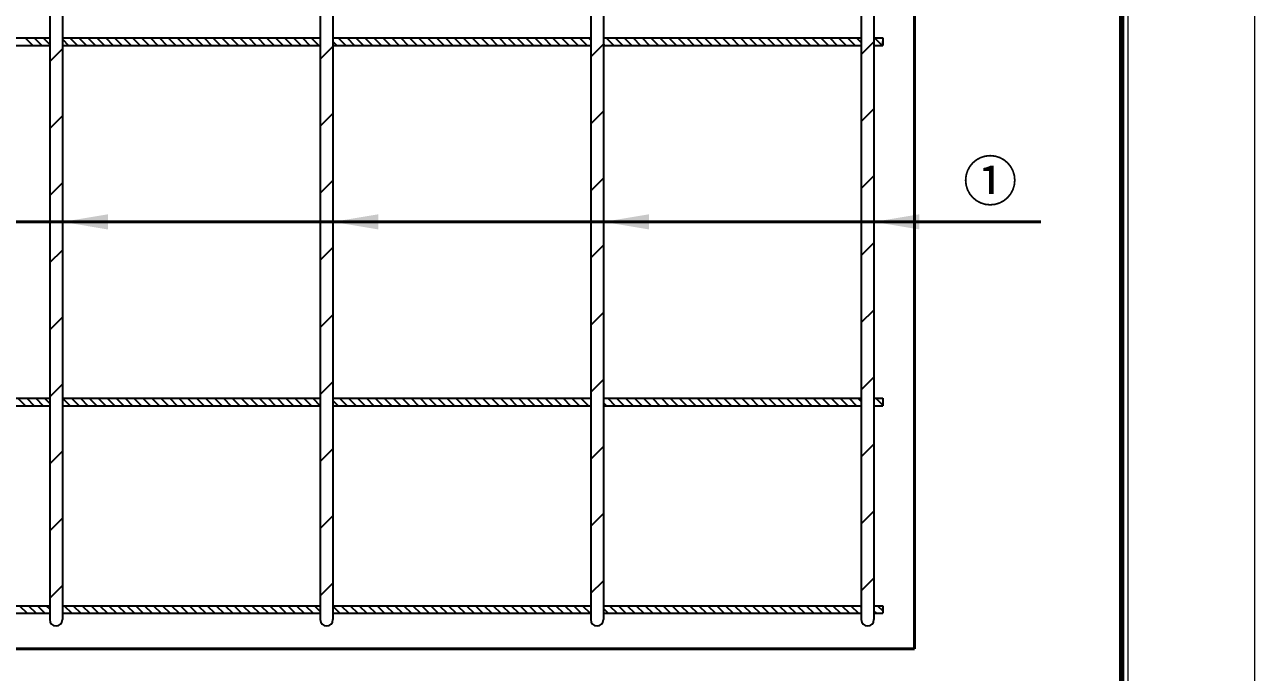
# Model space of a CAD drawing. Units: millimetres, scale not verified. Extents: x -2102 to 2102, y -1485 to 1485.
# Drawn here: x 1130 to 2102, y -640 to -128 of the extents above; entities that cross this region are included whole.
import ezdxf
from ezdxf.enums import TextEntityAlignment as Align

# ---------------------------------------------------------------- set-up
doc = ezdxf.new("R2010")
doc.units = ezdxf.units.MM
doc.header["$LTSCALE"] = 5
doc.layers.add('0-0_V-nasSTD', color=7, linetype='Continuous', lineweight=35)
doc.styles.add('ＭＳ ゴシック', font='')
doc.styles.get('ＭＳ ゴシック').set_extended_font_data('MS Gothic')

msp = doc.modelspace()

# ---------------------------------------------------------------- linework, layer by layer
at = {"layer": '0-0_V-nasSTD', "lineweight": 50}
for p, q in [((1833.5, 194.655), (1833.5, -621.345)), ((1933.5, -283.845), (833.5, -283.845)), ((-166.5, -621.345), (1833.5, -621.345))]:
    msp.add_line(p, q, dxfattribs=at)
at = {"layer": '0-0_V-nasSTD'}
for p, q in [((1149.5, 151.655), (1149.5, -598.345)), ((1159.5, 151.655), (1159.5, -598.345)), ((1363.5, 151.655), (1363.5, -598.345)), ((1373.5, 151.655), (1373.5, -598.345)), ((1577.5, 151.655), (1577.5, -598.345)), ((1587.5, 151.655), (1587.5, -598.345)), ((1791.5, 151.655), (1791.5, -598.345)), ((1801.5, 151.655), (1801.5, -598.345)), ((945.5, -138.345), (1149.5, -138.345)), ((945.5, -144.345), (1149.5, -144.345)), ((1130.142, -138.345), (1136.142, -144.345)), ((1137.213, -138.345), (1143.213, -144.345)), ((1144.285, -138.345), (1149.5, -143.561)), ((1159.5, -138.345), (1363.5, -138.345)), ((1159.5, -139.419), (1164.427, -144.345)), ((1159.5, -144.345), (1363.5, -144.345)), ((1165.498, -138.345), (1171.498, -144.345)), ((1172.569, -138.345), (1178.569, -144.345)), ((1179.64, -138.345), (1185.64, -144.345)), ((1186.711, -138.345), (1192.711, -144.345)), ((1193.782, -138.345), (1199.782, -144.345)), ((1200.853, -138.345), (1206.853, -144.345)), ((1207.924, -138.345), (1213.924, -144.345)), ((1214.995, -138.345), (1220.995, -144.345)), ((1222.066, -138.345), (1228.066, -144.345)), ((1229.137, -138.345), (1235.137, -144.345)), ((1236.208, -138.345), (1242.208, -144.345)), ((1243.279, -138.345), (1249.279, -144.345)), ((1250.351, -138.345), (1256.351, -144.345)), ((1257.422, -138.345), (1263.422, -144.345)), ((1264.493, -138.345), (1270.493, -144.345)), ((1271.564, -138.345), (1277.564, -144.345)), ((1278.635, -138.345), (1284.635, -144.345)), ((1285.706, -138.345), (1291.706, -144.345)), ((1292.777, -138.345), (1298.777, -144.345)), ((1299.848, -138.345), (1305.848, -144.345)), ((1306.919, -138.345), (1312.919, -144.345)), ((1313.99, -138.345), (1319.99, -144.345)), ((1321.061, -138.345), (1327.061, -144.345)), ((1328.132, -138.345), (1334.132, -144.345)), ((1335.203, -138.345), (1341.203, -144.345)), ((1342.274, -138.345), (1348.274, -144.345)), ((1349.345, -138.345), (1355.345, -144.345)), ((1356.417, -138.345), (1362.417, -144.345)), ((1363.5, -155.129), (1373.5, -145.129)), ((1373.5, -138.345), (1577.5, -138.345)), ((1373.5, -141.287), (1376.559, -144.345)), ((1373.5, -144.345), (1577.5, -144.345)), ((1377.63, -138.345), (1383.63, -144.345)), ((1384.701, -138.345), (1390.701, -144.345)), ((1391.772, -138.345), (1397.772, -144.345)), ((1398.843, -138.345), (1404.843, -144.345)), ((1405.914, -138.345), (1411.914, -144.345)), ((1412.985, -138.345), (1418.985, -144.345)), ((1420.056, -138.345), (1426.056, -144.345)), ((1427.127, -138.345), (1433.127, -144.345)), ((1434.198, -138.345), (1440.198, -144.345)), ((1441.269, -138.345), (1447.269, -144.345)), ((1448.34, -138.345), (1454.34, -144.345)), ((1455.411, -138.345), (1461.411, -144.345)), ((1462.483, -138.345), (1468.483, -144.345)), ((1469.554, -138.345), (1475.554, -144.345)), ((1476.625, -138.345), (1482.625, -144.345)), ((1483.696, -138.345), (1489.696, -144.345)), ((1490.767, -138.345), (1496.767, -144.345)), ((1497.838, -138.345), (1503.838, -144.345)), ((1504.909, -138.345), (1510.909, -144.345)), ((1511.98, -138.345), (1517.98, -144.345)), ((1519.051, -138.345), (1525.051, -144.345)), ((1526.122, -138.345), (1532.122, -144.345)), ((1533.193, -138.345), (1539.193, -144.345)), ((1540.264, -138.345), (1546.264, -144.345)), ((1547.335, -138.345), (1553.335, -144.345)), ((1554.406, -138.345), (1560.406, -144.345)), ((1561.478, -138.345), (1567.478, -144.345)), ((1568.549, -138.345), (1574.549, -144.345)), ((1575.62, -138.345), (1577.5, -140.226)), ((1577.5, -153.261), (1587.5, -143.261)), ((1587.5, -138.345), (1791.5, -138.345)), ((1587.5, -143.155), (1588.691, -144.345)), ((1587.5, -144.345), (1791.5, -144.345)), ((1589.762, -138.345), (1595.762, -144.345)), ((1596.833, -138.345), (1602.833, -144.345)), ((1603.904, -138.345), (1609.904, -144.345)), ((1610.975, -138.345), (1616.975, -144.345)), ((1618.046, -138.345), (1624.046, -144.345)), ((1625.117, -138.345), (1631.117, -144.345)), ((1632.188, -138.345), (1638.188, -144.345)), ((1639.259, -138.345), (1645.259, -144.345)), ((1646.33, -138.345), (1652.33, -144.345)), ((1653.401, -138.345), (1659.401, -144.345)), ((1660.472, -138.345), (1666.472, -144.345)), ((1667.544, -138.345), (1673.544, -144.345)), ((1674.615, -138.345), (1680.615, -144.345)), ((1681.686, -138.345), (1687.686, -144.345)), ((1688.757, -138.345), (1694.757, -144.345)), ((1695.828, -138.345), (1701.828, -144.345)), ((1702.899, -138.345), (1708.899, -144.345)), ((1709.97, -138.345), (1715.97, -144.345)), ((1717.041, -138.345), (1723.041, -144.345)), ((1724.112, -138.345), (1730.112, -144.345)), ((1731.183, -138.345), (1737.183, -144.345)), ((1738.254, -138.345), (1744.254, -144.345)), ((1745.325, -138.345), (1751.325, -144.345)), ((1752.396, -138.345), (1758.396, -144.345)), ((1759.467, -138.345), (1765.467, -144.345)), ((1766.538, -138.345), (1772.538, -144.345)), ((1773.61, -138.345), (1779.61, -144.345)), ((1780.681, -138.345), (1786.681, -144.345)), ((1787.752, -138.345), (1791.5, -142.094)), ((1791.5, -151.393), (1801.5, -141.393)), ((1801.5, -138.345), (1808.5, -138.345)), ((1801.5, -144.345), (1808.5, -144.345)), ((1801.894, -138.345), (1807.894, -144.345)), ((1808.5, -138.345), (1808.5, -144.345)), ((1808.5, -144.345), (1808.5, -141.345)), ((1149.5, -156.997), (1159.5, -146.997)), ((1791.5, -204.426), (1801.5, -194.426)), ((1149.5, -210.03), (1159.5, -200.03)), ((1363.5, -208.162), (1373.5, -198.162)), ((1577.5, -206.294), (1587.5, -196.294)), ((1363.5, -261.195), (1373.5, -251.195)), ((1577.5, -259.327), (1587.5, -249.327)), ((1791.5, -257.459), (1801.5, -247.459)), ((1149.5, -263.063), (1159.5, -253.063)), ((1791.5, -310.492), (1801.5, -300.492)), ((1149.5, -316.096), (1159.5, -306.096)), ((1363.5, -314.228), (1373.5, -304.228)), ((1577.5, -312.36), (1587.5, -302.36)), ((1149.5, -369.129), (1159.5, -359.129)), ((1363.5, -367.261), (1373.5, -357.261)), ((1577.5, -365.393), (1587.5, -355.393)), ((1791.5, -363.525), (1801.5, -353.525)), ((1577.5, -418.426), (1587.5, -408.426)), ((1791.5, -416.558), (1801.5, -406.558)), ((1149.5, -422.162), (1159.5, -412.162)), ((1363.5, -420.294), (1373.5, -410.294)), ((945.5, -423.345), (1149.5, -423.345)), ((1124.224, -423.345), (1130.224, -429.345)), ((1131.295, -423.345), (1137.295, -429.345)), ((1138.366, -423.345), (1144.366, -429.345)), ((1145.437, -423.345), (1149.5, -427.409)), ((1159.5, -423.345), (1363.5, -423.345)), ((1159.579, -423.345), (1165.579, -429.345)), ((1166.65, -423.345), (1172.65, -429.345)), ((1173.721, -423.345), (1179.721, -429.345)), ((1180.792, -423.345), (1186.792, -429.345)), ((1187.863, -423.345), (1193.863, -429.345)), ((1194.934, -423.345), (1200.934, -429.345)), ((1202.005, -423.345), (1208.005, -429.345)), ((1209.076, -423.345), (1215.076, -429.345)), ((1216.147, -423.345), (1222.147, -429.345)), ((1223.218, -423.345), (1229.218, -429.345)), ((1230.29, -423.345), (1236.29, -429.345)), ((1237.361, -423.345), (1243.361, -429.345)), ((1244.432, -423.345), (1250.432, -429.345)), ((1251.503, -423.345), (1257.503, -429.345)), ((1258.574, -423.345), (1264.574, -429.345)), ((1265.645, -423.345), (1271.645, -429.345)), ((1272.716, -423.345), (1278.716, -429.345)), ((1279.787, -423.345), (1285.787, -429.345)), ((1286.858, -423.345), (1292.858, -429.345)), ((1293.929, -423.345), (1299.929, -429.345)), ((1301, -423.345), (1307, -429.345)), ((1308.071, -423.345), (1314.071, -429.345)), ((1315.142, -423.345), (1321.142, -429.345)), ((1322.213, -423.345), (1328.213, -429.345)), ((1329.285, -423.345), (1335.285, -429.345)), ((1336.356, -423.345), (1342.356, -429.345)), ((1343.427, -423.345), (1349.427, -429.345)), ((1350.498, -423.345), (1356.498, -429.345)), ((1357.569, -423.345), (1363.5, -429.277)), ((1373.5, -423.345), (1577.5, -423.345)), ((1373.5, -425.134), (1377.711, -429.345)), ((1378.782, -423.345), (1384.782, -429.345)), ((1385.853, -423.345), (1391.853, -429.345)), ((1392.924, -423.345), (1398.924, -429.345)), ((1399.995, -423.345), (1405.995, -429.345)), ((1407.066, -423.345), (1413.066, -429.345)), ((1414.137, -423.345), (1420.137, -429.345)), ((1421.208, -423.345), (1427.208, -429.345)), ((1428.279, -423.345), (1434.279, -429.345)), ((1435.351, -423.345), (1441.351, -429.345)), ((1442.422, -423.345), (1448.422, -429.345)), ((1449.493, -423.345), (1455.493, -429.345)), ((1456.564, -423.345), (1462.564, -429.345)), ((1463.635, -423.345), (1469.635, -429.345)), ((1470.706, -423.345), (1476.706, -429.345)), ((1477.777, -423.345), (1483.777, -429.345)), ((1484.848, -423.345), (1490.848, -429.345)), ((1491.919, -423.345), (1497.919, -429.345)), ((1498.99, -423.345), (1504.99, -429.345)), ((1506.061, -423.345), (1512.061, -429.345)), ((1513.132, -423.345), (1519.132, -429.345)), ((1520.203, -423.345), (1526.203, -429.345)), ((1527.274, -423.345), (1533.274, -429.345)), ((1534.345, -423.345), (1540.345, -429.345)), ((1541.417, -423.345), (1547.417, -429.345)), ((1548.488, -423.345), (1554.488, -429.345)), ((1555.559, -423.345), (1561.559, -429.345)), ((1562.63, -423.345), (1568.63, -429.345)), ((1569.701, -423.345), (1575.701, -429.345)), ((1576.772, -423.345), (1577.5, -424.074)), ((1587.5, -423.345), (1791.5, -423.345)), ((1587.5, -427.002), (1589.843, -429.345)), ((1590.914, -423.345), (1596.914, -429.345)), ((1597.985, -423.345), (1603.985, -429.345)), ((1605.056, -423.345), (1611.056, -429.345)), ((1612.127, -423.345), (1618.127, -429.345)), ((1619.198, -423.345), (1625.198, -429.345)), ((1626.269, -423.345), (1632.269, -429.345)), ((1633.34, -423.345), (1639.34, -429.345)), ((1640.411, -423.345), (1646.411, -429.345)), ((1647.483, -423.345), (1653.483, -429.345)), ((1654.554, -423.345), (1660.554, -429.345)), ((1661.625, -423.345), (1667.625, -429.345)), ((1668.696, -423.345), (1674.696, -429.345)), ((1675.767, -423.345), (1681.767, -429.345)), ((1682.838, -423.345), (1688.838, -429.345)), ((1689.909, -423.345), (1695.909, -429.345)), ((1696.98, -423.345), (1702.98, -429.345)), ((1704.051, -423.345), (1710.051, -429.345)), ((1711.122, -423.345), (1717.122, -429.345)), ((1718.193, -423.345), (1724.193, -429.345)), ((1725.264, -423.345), (1731.264, -429.345)), ((1732.335, -423.345), (1738.335, -429.345)), ((1739.406, -423.345), (1745.406, -429.345)), ((1746.478, -423.345), (1752.478, -429.345)), ((1753.549, -423.345), (1759.549, -429.345)), ((1760.62, -423.345), (1766.62, -429.345)), ((1767.691, -423.345), (1773.691, -429.345)), ((1774.762, -423.345), (1780.762, -429.345)), ((1781.833, -423.345), (1787.833, -429.345)), ((1788.904, -423.345), (1791.5, -425.941)), ((1801.5, -423.345), (1808.5, -423.345)), ((1803.046, -423.345), (1808.5, -428.799)), ((1808.5, -423.345), (1808.5, -429.345)), ((945.5, -429.345), (1149.5, -429.345)), ((1159.5, -429.345), (1363.5, -429.345)), ((1373.5, -429.345), (1577.5, -429.345)), ((1587.5, -429.345), (1791.5, -429.345)), ((1801.5, -428.87), (1801.975, -429.345)), ((1801.5, -429.345), (1808.5, -429.345)), ((1149.5, -475.195), (1159.5, -465.195)), ((1363.5, -473.327), (1373.5, -463.327)), ((1577.5, -471.459), (1587.5, -461.459)), ((1791.5, -469.591), (1801.5, -459.591)), ((1577.5, -524.492), (1587.5, -514.492)), ((1791.5, -522.624), (1801.5, -512.624)), ((1149.5, -528.228), (1159.5, -518.228)), ((1363.5, -526.36), (1373.5, -516.36)), ((1149.5, -581.261), (1159.5, -571.261)), ((1363.5, -579.393), (1373.5, -569.393)), ((1577.5, -577.525), (1587.5, -567.525)), ((1791.5, -575.657), (1801.5, -565.657)), ((945.5, -587.345), (1149.5, -587.345)), ((945.5, -593.345), (1149.5, -593.345)), ((1125.589, -587.345), (1131.589, -593.345)), ((1132.66, -587.345), (1138.66, -593.345)), ((1139.731, -587.345), (1145.731, -593.345)), ((1146.802, -587.345), (1149.5, -590.043)), ((1159.5, -587.345), (1363.5, -587.345)), ((1159.5, -592.972), (1159.873, -593.345)), ((1159.5, -593.345), (1363.5, -593.345)), ((1160.944, -587.345), (1166.944, -593.345)), ((1168.015, -587.345), (1174.015, -593.345)), ((1175.086, -587.345), (1181.086, -593.345)), ((1182.158, -587.345), (1188.158, -593.345)), ((1189.229, -587.345), (1195.229, -593.345)), ((1196.3, -587.345), (1202.3, -593.345)), ((1203.371, -587.345), (1209.371, -593.345)), ((1210.442, -587.345), (1216.442, -593.345)), ((1217.513, -587.345), (1223.513, -593.345)), ((1224.584, -587.345), (1230.584, -593.345)), ((1231.655, -587.345), (1237.655, -593.345)), ((1238.726, -587.345), (1244.726, -593.345)), ((1245.797, -587.345), (1251.797, -593.345)), ((1252.868, -587.345), (1258.868, -593.345)), ((1259.939, -587.345), (1265.939, -593.345)), ((1267.01, -587.345), (1273.01, -593.345)), ((1274.081, -587.345), (1280.081, -593.345)), ((1281.152, -587.345), (1287.152, -593.345)), ((1288.224, -587.345), (1294.224, -593.345)), ((1295.295, -587.345), (1301.295, -593.345)), ((1302.366, -587.345), (1308.366, -593.345)), ((1309.437, -587.345), (1315.437, -593.345)), ((1316.508, -587.345), (1322.508, -593.345)), ((1323.579, -587.345), (1329.579, -593.345)), ((1330.65, -587.345), (1336.65, -593.345)), ((1337.721, -587.345), (1343.721, -593.345)), ((1344.792, -587.345), (1350.792, -593.345)), ((1351.863, -587.345), (1357.863, -593.345)), ((1358.934, -587.345), (1363.5, -591.911)), ((1373.5, -587.345), (1577.5, -587.345)), ((1373.5, -587.769), (1379.076, -593.345)), ((1373.5, -593.345), (1577.5, -593.345)), ((1380.147, -587.345), (1386.147, -593.345)), ((1387.218, -587.345), (1393.218, -593.345)), ((1394.29, -587.345), (1400.29, -593.345)), ((1401.361, -587.345), (1407.361, -593.345)), ((1408.432, -587.345), (1414.432, -593.345)), ((1415.503, -587.345), (1421.503, -593.345)), ((1422.574, -587.345), (1428.574, -593.345)), ((1429.645, -587.345), (1435.645, -593.345)), ((1436.716, -587.345), (1442.716, -593.345)), ((1443.787, -587.345), (1449.787, -593.345)), ((1450.858, -587.345), (1456.858, -593.345)), ((1457.929, -587.345), (1463.929, -593.345)), ((1465, -587.345), (1471, -593.345)), ((1472.071, -587.345), (1478.071, -593.345)), ((1479.142, -587.345), (1485.142, -593.345)), ((1486.213, -587.345), (1492.213, -593.345)), ((1493.285, -587.345), (1499.285, -593.345)), ((1500.356, -587.345), (1506.356, -593.345)), ((1507.427, -587.345), (1513.427, -593.345)), ((1514.498, -587.345), (1520.498, -593.345)), ((1521.569, -587.345), (1527.569, -593.345)), ((1528.64, -587.345), (1534.64, -593.345)), ((1535.711, -587.345), (1541.711, -593.345)), ((1542.782, -587.345), (1548.782, -593.345)), ((1549.853, -587.345), (1555.853, -593.345)), ((1556.924, -587.345), (1562.924, -593.345)), ((1563.995, -587.345), (1569.995, -593.345)), ((1571.066, -587.345), (1577.066, -593.345)), ((1587.5, -587.345), (1791.5, -587.345)), ((1587.5, -589.637), (1591.208, -593.345)), ((1587.5, -593.345), (1791.5, -593.345)), ((1592.279, -587.345), (1598.279, -593.345)), ((1599.351, -587.345), (1605.351, -593.345)), ((1606.422, -587.345), (1612.422, -593.345)), ((1613.493, -587.345), (1619.493, -593.345)), ((1620.564, -587.345), (1626.564, -593.345)), ((1627.635, -587.345), (1633.635, -593.345)), ((1634.706, -587.345), (1640.706, -593.345)), ((1641.777, -587.345), (1647.777, -593.345)), ((1648.848, -587.345), (1654.848, -593.345)), ((1655.919, -587.345), (1661.919, -593.345)), ((1662.99, -587.345), (1668.99, -593.345)), ((1670.061, -587.345), (1676.061, -593.345)), ((1677.132, -587.345), (1683.132, -593.345)), ((1684.203, -587.345), (1690.203, -593.345)), ((1691.274, -587.345), (1697.274, -593.345)), ((1698.345, -587.345), (1704.345, -593.345)), ((1705.417, -587.345), (1711.417, -593.345)), ((1712.488, -587.345), (1718.488, -593.345)), ((1719.559, -587.345), (1725.559, -593.345)), ((1726.63, -587.345), (1732.63, -593.345)), ((1733.701, -587.345), (1739.701, -593.345)), ((1740.772, -587.345), (1746.772, -593.345)), ((1747.843, -587.345), (1753.843, -593.345)), ((1754.914, -587.345), (1760.914, -593.345)), ((1761.985, -587.345), (1767.985, -593.345)), ((1769.056, -587.345), (1775.056, -593.345)), ((1776.127, -587.345), (1782.127, -593.345)), ((1783.198, -587.345), (1789.198, -593.345)), ((1790.269, -587.345), (1791.5, -588.576)), ((1801.5, -587.345), (1808.5, -587.345)), ((1801.5, -591.505), (1803.34, -593.345)), ((1801.5, -593.345), (1808.5, -593.345)), ((1804.411, -587.345), (1808.5, -591.434)), ((1808.5, -587.345), (1808.5, -593.345))]:
    msp.add_line(p, q, dxfattribs=at)
at = {"layer": '0-0_V-nasSTD', "lineweight": 18}
for points in [[(-2102.5, -1485), (-2102.5, 1485), (2102.5, 1485), (2102.5, -1485)], [(-2002.5, -1385), (-2002.5, 1385), (2002.5, 1385), (2002.5, -1385)]]:
    msp.add_lwpolyline(points, close=True, dxfattribs=at)
at = {"layer": '0-0_V-nasSTD', "lineweight": 100}
msp.add_lwpolyline([(1997.5, -1380), (1997.5, 1380), (-1997.5, 1380)], dxfattribs=at)
at = {"layer": '0-0_V-nasSTD'}
for centre in [(1154.5, -598.345), (1368.5, -598.345), (1582.5, -598.345), (1796.5, -598.345)]:
    msp.add_arc(centre, 5, 180, 0, dxfattribs=at)
for points in [[(1159.5, -283.845), (1195.5, -289.845), (1195.5, -277.845)], [(1373.5, -283.845), (1409.5, -289.845), (1409.5, -277.845)], [(1587.5, -283.845), (1623.5, -289.845), (1623.5, -277.845)], [(1801.5, -283.845), (1837.5, -289.845), (1837.5, -277.845)]]:
    msp.add_solid(points, dxfattribs=at)

# ---------------------------------------------------------------- texts
at = {"layer": '0-0_V-nasSTD', "style": 'ＭＳ ゴシック'}
msp.add_text('①', height=31.67, dxfattribs=at).set_placement((1871.9, -276.845), align=Align.BOTTOM_LEFT)

doc.saveas('drawing.dxf')
